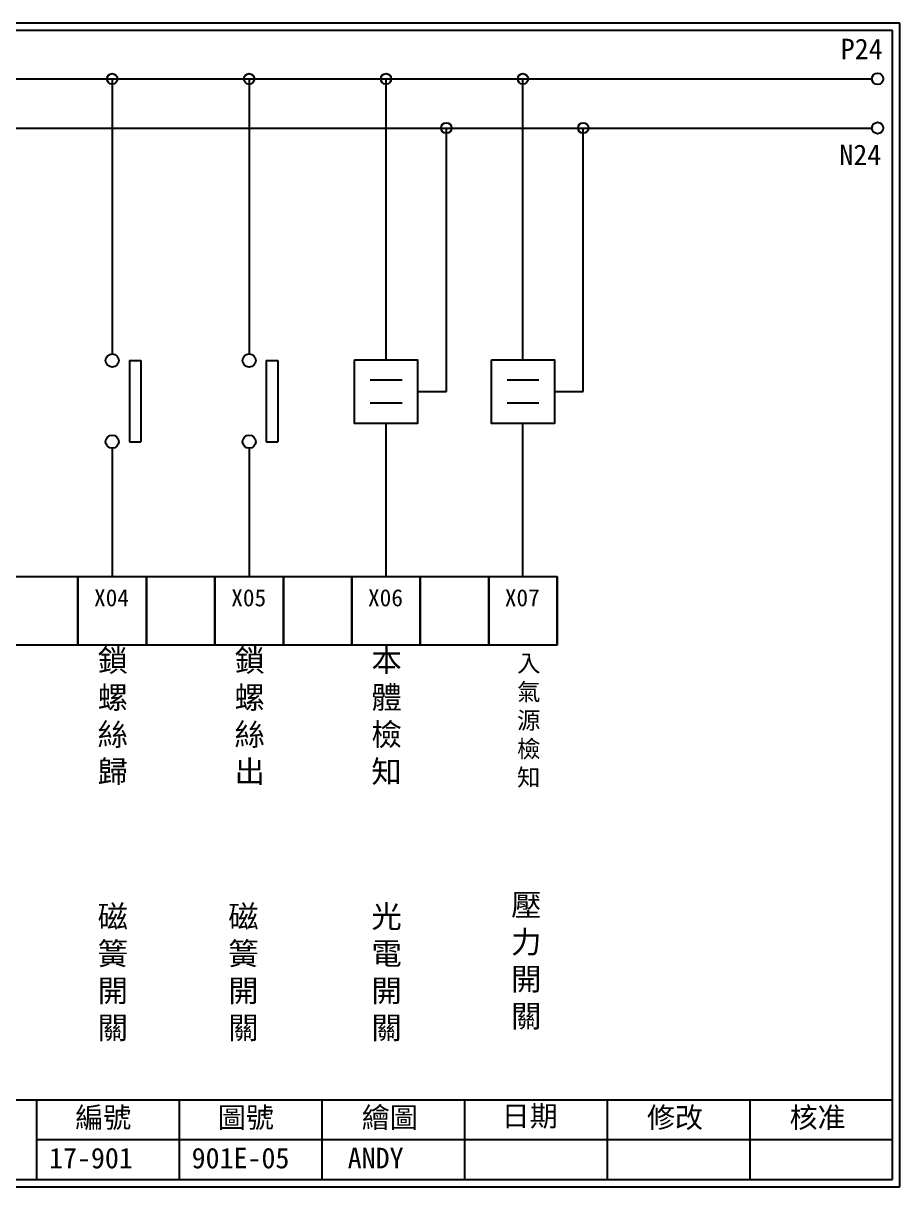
# Model space of a CAD drawing. Extents: x 275 to 562, y 265 to 469.
# Drawn here: x 408.2 to 561.9, y 264.9 to 468.9 of the extents above; entities that cross this region are included whole.
import ezdxf

# ---------------------------------------------------------------- set-up
doc = ezdxf.new("R2010")
doc.units = 0
doc.layers.get('0').update_dxf_attribs({"linetype": 'CONTINUOUS'})
doc.layers.add('圖框層', color=7, linetype='CONTINUOUS')
doc.layers.add('標尺寸層', color=3, linetype='CONTINUOUS')
doc.styles.add('CNS', font='romanc.shx', dxfattribs={"bigfont": 'chineset.shx'})
doc.styles.add('STSL', font='kaiu.ttf')

msp = doc.modelspace()

# ---------------------------------------------------------------- linework, layer by layer
at = {"color": 7}
for p, q in [((477.36, 404.35), (482.42, 404.35)), ((501.36, 404.35), (506.42, 404.35))]:
    msp.add_line(p, q, dxfattribs=at)
for points in [[(466.33, 409.92), (477.36, 409.92), (477.36, 398.77), (466.33, 398.77)], [(490.33, 409.92), (501.36, 409.92), (501.36, 398.77), (490.33, 398.77)]]:
    msp.add_lwpolyline(points, close=True, dxfattribs=at)
for centre in [(558.02, 459.17), (558.02, 450.55)]:
    msp.add_circle(centre, 1, dxfattribs=at)
at = {"layer": '圖框層', "color": 7}
for p, q in [((561.9, 468.91), (274.9, 468.91)), ((560.65, 467.66), (276.15, 467.66)), ((560.65, 266.2), (560.65, 467.66)), ((561.9, 264.95), (561.9, 468.91)), ((276.15, 280.2), (560.65, 280.2)), ((410.65, 266.2), (410.65, 280.2)), ((435.65, 266.2), (435.65, 280.2)), ((460.65, 266.2), (460.65, 280.2)), ((485.65, 266.2), (485.65, 280.2)), ((510.65, 266.2), (510.65, 280.2)), ((535.65, 266.2), (535.65, 280.2)), ((410.65, 273.2), (560.65, 273.2)), ((276.15, 266.2), (560.65, 266.2)), ((274.9, 264.95), (561.9, 264.95))]:
    msp.add_line(p, q, dxfattribs=at)
at = {"layer": '標尺寸層', "color": 7}
for p, q in [((279.42, 459.17), (557.02, 459.17)), ((423.84, 459.17), (423.84, 410.94)), ((447.84, 459.17), (447.84, 410.94)), ((471.84, 409.92), (471.84, 459.17)), ((495.84, 409.92), (495.84, 459.17)), ((279.42, 450.55), (557.02, 450.55)), ((482.42, 404.35), (482.42, 450.55)), ((506.42, 404.35), (506.42, 450.55)), ((426.85, 409.79), (426.85, 395.56)), ((426.85, 409.79), (428.85, 409.79)), ((428.85, 409.79), (428.85, 395.56)), ((450.85, 409.79), (450.85, 395.56)), ((450.85, 409.79), (452.85, 409.79)), ((452.85, 409.79), (452.85, 395.56)), ((469.08, 406.38), (474.65, 406.38)), ((493.08, 406.38), (498.65, 406.38)), ((469.08, 402.4), (474.65, 402.4)), ((493.08, 402.4), (498.65, 402.4)), ((471.84, 371.9), (471.84, 398.77)), ((495.84, 371.9), (495.84, 398.77)), ((423.84, 394.41), (423.84, 371.9)), ((426.85, 395.56), (428.85, 395.56)), ((447.84, 394.41), (447.84, 371.9)), ((450.85, 395.56), (452.85, 395.56)), ((405.84, 371.9), (417.84, 371.9)), ((417.84, 371.9), (417.84, 359.9)), ((417.84, 359.9), (417.84, 371.9)), ((417.84, 359.9), (417.84, 371.9)), ((417.84, 359.9), (417.84, 371.9)), ((417.84, 371.9), (429.84, 371.9)), ((417.84, 359.9), (417.84, 371.9)), ((429.84, 371.9), (441.84, 371.9)), ((429.84, 359.9), (429.84, 371.9)), ((429.84, 371.9), (429.84, 359.9)), ((429.84, 359.9), (429.84, 371.9)), ((441.84, 371.9), (441.84, 359.9)), ((441.84, 371.9), (453.84, 371.9)), ((441.84, 359.9), (441.84, 371.9)), ((453.84, 371.9), (453.84, 359.9)), ((453.84, 371.9), (465.84, 371.9)), ((453.84, 359.9), (453.84, 371.9)), ((465.84, 371.9), (465.84, 359.9)), ((465.84, 371.9), (477.84, 371.9)), ((465.84, 359.9), (465.84, 371.9)), ((477.84, 371.9), (477.84, 359.9)), ((477.84, 371.9), (489.84, 371.9)), ((477.84, 359.9), (477.84, 371.9)), ((489.84, 371.9), (489.84, 359.9)), ((489.84, 371.9), (501.84, 371.9)), ((489.84, 359.9), (489.84, 371.9)), ((501.84, 371.9), (501.84, 359.9)), ((501.84, 359.9), (501.84, 371.9)), ((417.84, 359.9), (405.84, 359.9)), ((429.84, 359.9), (417.84, 359.9)), ((441.84, 359.9), (429.84, 359.9)), ((453.84, 359.9), (441.84, 359.9)), ((465.84, 359.9), (453.84, 359.9)), ((477.84, 359.9), (465.84, 359.9)), ((489.84, 359.9), (477.84, 359.9)), ((501.84, 359.9), (489.84, 359.9))]:
    msp.add_line(p, q, dxfattribs=at)
for centre, radius in [((423.84, 459.17), 0.92), ((447.84, 459.17), 0.92), ((471.84, 459.17), 0.92), ((495.84, 459.17), 0.92), ((482.42, 450.55), 0.92), ((506.42, 450.55), 0.92), ((423.84, 409.79), 1.15), ((447.84, 409.79), 1.15), ((423.84, 395.56), 1.15), ((447.84, 395.56), 1.15)]:
    msp.add_circle(centre, radius, dxfattribs=at)

# ---------------------------------------------------------------- texts
at = {"layer": '圖框層', "color": 7, "style": 'STSL'}
for s, p in [('P24', (551.56, 462.61)), ('N24', (551.31, 444.05)), ('繪圖', (467.59, 275.29)), ('日期', (492.12, 275.53)), ('編號', (417.36, 275.28)), ('圖號', (442.36, 275.28)), ('修改', (517.59, 275.29)), ('核准', (542.59, 275.29)), ('17-901', (412.76, 268.17)), ('901E-05', (437.76, 268.17)), ('ANDY', (465.12, 268.17))]:
    msp.add_text(s, height=3.6, dxfattribs=at).set_placement(p)
at = {"layer": '標尺寸層', "color": 7, "char_height": 3, "attachment_point": 1, "style": 'CNS'}
for s, insert in [('\\pi2.7253;{\\fMingLiU|b0|i0|c136|p49;X04}', (417.93, 369.7)), ('\\pi2.7754;{\\fMingLiU|b0|i0|c136|p49;X05}', (441.93, 369.7)), ('\\pi2.7536;{\\fMingLiU|b0|i0|c136|p49;X06}', (465.93, 369.7)), ('\\pi2.758;{\\fMingLiU|b0|i0|c136|p49;X07}', (489.91, 369.7))]:
    msp.add_mtext_dynamic_manual_height_columns(s, width=12, gutter_width=32.5, heights=[8.35], dxfattribs=dict(at, insert=insert))
at = {"layer": '標尺寸層', "color": 7, "width": 4.9608, "style": 'CNS'}
for s, insert, char_height, attachment_point in [('{\\fDFKai-SB|b0|i0|c136|p65;鎖螺絲歸}', (421.28, 359.18), 3.9, 1), ('{\\fDFKai-SB|b0|i0|c136|p65;鎖螺絲出}', (445.28, 359.18), 3.9, 1), ('{\\fDFKai-SB|b0|i0|c136|p65;本體檢知}', (469.28, 359.18), 3.9, 1), ('{\\fDFKai-SB|b0|i0|c136|p65;入氣源檢知}', (496.86, 346.55), 3, 5), ('{\\fDFKai-SB|b0|i0|c136|p65;壓力開關}', (496.43, 304.39), 3.9, 5), ('{\\fDFKai-SB|b0|i0|c136|p65;磁簧開關}', (421.28, 314.27), 3.9, 1), ('{\\fDFKai-SB|b0|i0|c136|p65;磁簧開關}', (444.18, 314.27), 3.9, 1), ('{\\fDFKai-SB|b0|i0|c136|p65;光電開關}', (469.28, 314.27), 3.9, 1)]:
    msp.add_mtext(s, dxfattribs=dict(at, insert=insert, char_height=char_height, attachment_point=attachment_point))

doc.saveas('drawing.dxf')
